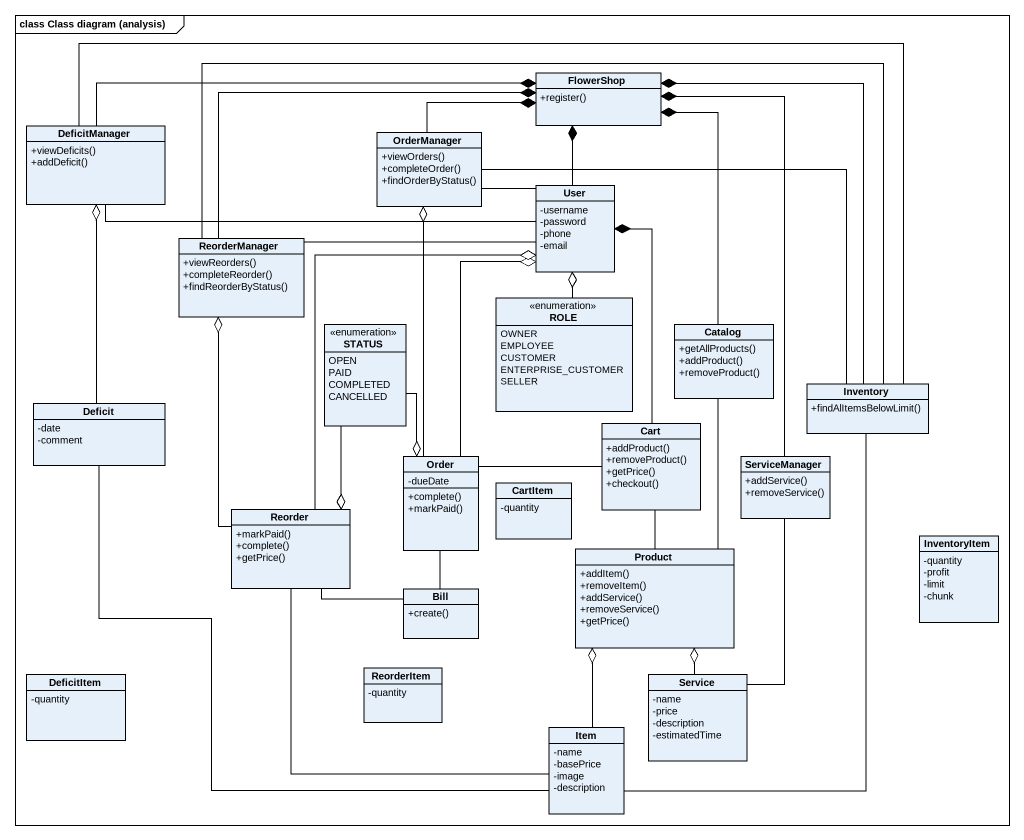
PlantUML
@startuml
mainframe class Class diagram (analysis)
hide circle
hide empty members
skinparam classAttributeIconSize 0
class FlowerShop {
  +register()
}
class DeficitManager {
  +viewDeficits()
  +addDeficit()
}
class OrderManager {
  +viewOrders()
  +completeOrder()
  +findOrderByStatus()
}
class User {
  -username
  -password
  -phone
  -email
}
class ReorderManager {
  +viewReorders()
  +completeReorder()
  +findReorderByStatus()
}
enum ROLE {
  OWNER
  EMPLOYEE
  CUSTOMER
  ENTERPRISE_CUSTOMER
  SELLER
}
enum STATUS {
  OPEN
  PAID
  COMPLETED
  CANCELLED
}
class Catalog {
  +getAllProducts()
  +addProduct()
  +removeProduct()
}
class Inventory {
  +findAlItemsBelowLimit()
}
class Deficit {
  -date
  -comment
}
class Cart {
  +addProduct()
  +removeProduct()
  +getPrice()
  +checkout()
}
class Order {
  -dueDate
  +complete()
  +markPaid()
}
class ServiceManager {
  +addService()
  +removeService()
}
class Reorder {
  +markPaid()
  +complete()
  +getPrice()
}
class CartItem {
  -quantity
}
class Product {
  +addItem()
  +removeItem()
  +addService()
  +removeService()
  +getPrice()
}
class InventoryItem {
  -quantity
  -profit
  -limit
  -chunk
}
class Bill {
  +create()
}
class DeficitItem {
  -quantity
}
class ReorderItem {
  -quantity
}
class Service {
  -name
  -price
  -description
  -estimatedTime
}
class Item {
  -name
  -basePrice
  -image
  -description
}
FlowerShop *-left- DeficitManager
FlowerShop *-left- OrderManager
FlowerShop *-- User
FlowerShop *-left- ReorderManager
FlowerShop *-- Catalog
FlowerShop *-- Inventory
FlowerShop *-- ServiceManager
DeficitManager -right- Inventory
DeficitManager o-- Deficit
OrderManager -right- Inventory
OrderManager o-- Order
User -left- DeficitManager
User -left- OrderManager
User o-- ROLE
User *-- Cart
User o-- Order
User o-- Reorder
ReorderManager -right- User
ReorderManager -right- Inventory
ReorderManager o-- Reorder
Catalog -- Product
Cart -left- Order
Cart -- Product
Order o-up- STATUS
ServiceManager -- Service
Reorder o-up- STATUS
Reorder -right- Bill
Reorder -- Item
Product o-- Service
Product o-- Item
Bill -up- Order
Item -up- Inventory
Item -up- Deficit
@enduml
